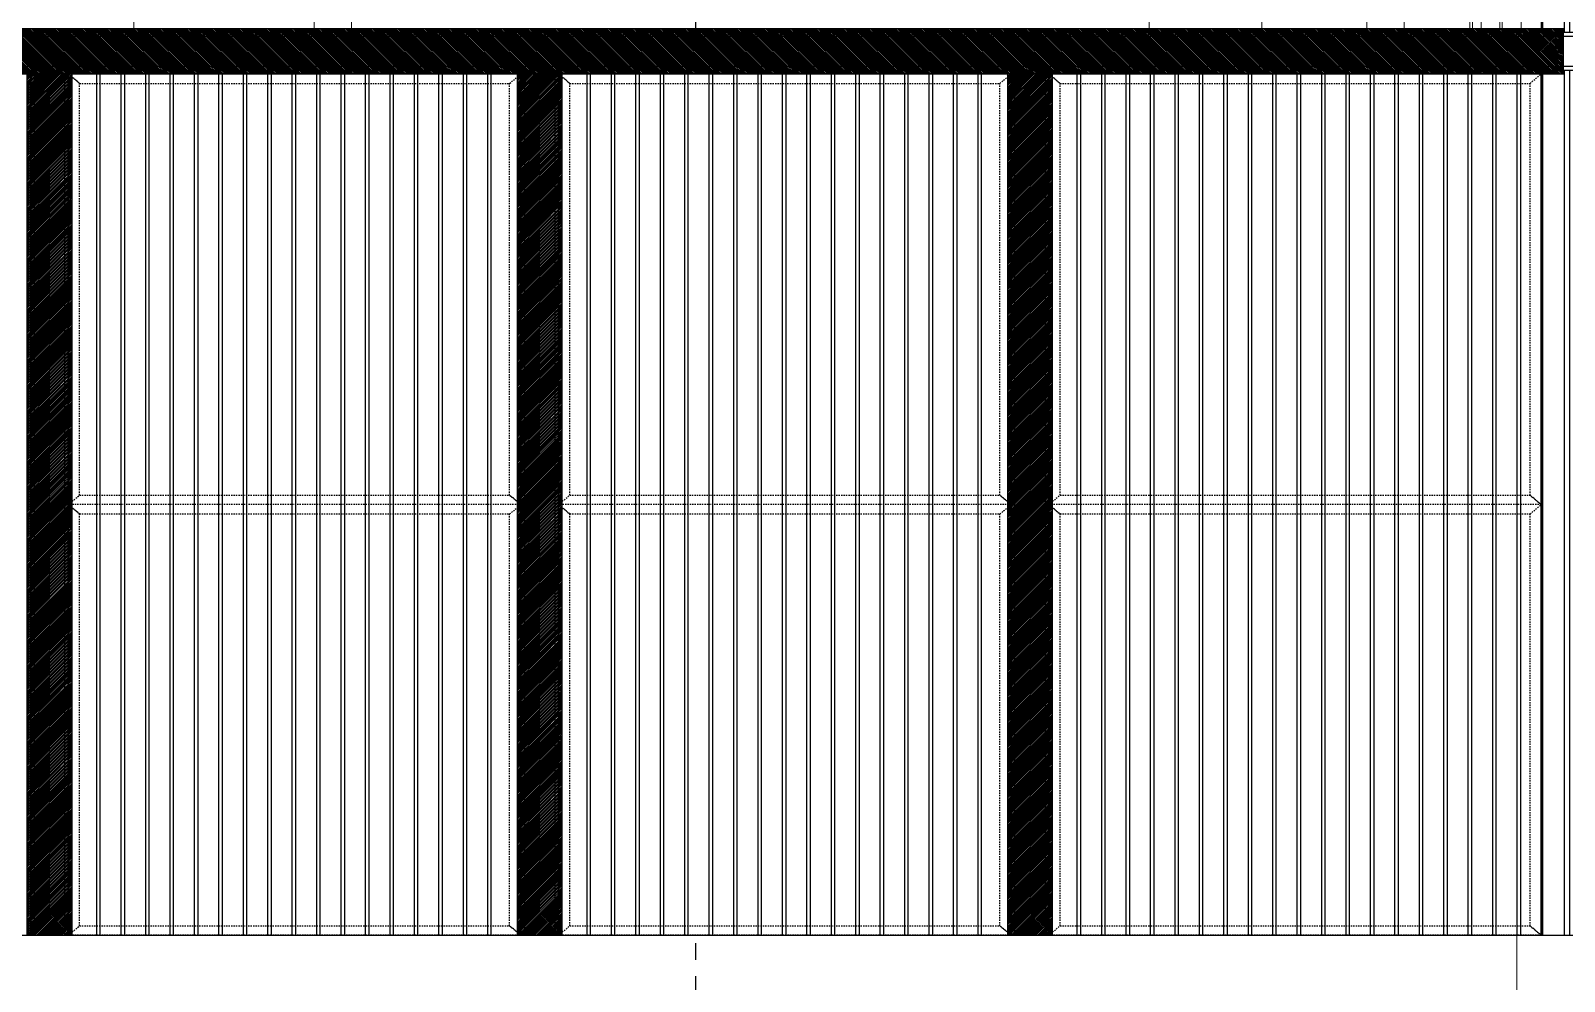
# Model space of a CAD drawing. Header units: millimetres. Extents: x 3774 to 718460, y -768339 to 192544.
# Drawn here: x 509762 to 513842, y -727789 to -725262 of the extents above; entities that cross this region are included whole.
import ezdxf
from ezdxf.enums import TextEntityAlignment as Align
from ezdxf.xclip import XClip

# ---------------------------------------------------------------- set-up
doc = ezdxf.new("R2010")
doc.units = ezdxf.units.MM
doc.header["$XCLIPFRAME"] = 0
doc.set_wipeout_variables(frame=1)
for name, pattern in [('TA_GL_000.70000', [1.925, 0.7, -0.175, 0.175, -0.175, 0.7]), ('TA_HL_001.00000', [6.5, 3.55, -2.95]), ('XKITLINE00', [0]), ('XKITLINE02', [4, 2, -2])]:
    doc.linetypes.add(name, pattern=pattern)
for name, color, linetype in [('000 - 0_SYM_DWG_GRID-BUBBLE_MAIN_COLOR_1', 7, 'Continuous'), ('000 - 0_SYM_DWG_GRIDLINE_MAIN_COLOR_251', 7, 'Continuous'), ('000 - 0_SYM_DWG_LEVEL_TEXT', 7, 'Continuous'), ('010 - ASPG_EXTR_MAIN_COLOR_2', 7, 'Continuous'), ('010 - ASPG_EXTR_WIPEOUT_', 7, 'Continuous'), ('010 - ASPG_FRAMING_MAIN_COLOR_1', 7, 'Continuous'), ('010 - ASPG_FRAMING_MAIN_COLOR_2', 7, 'Continuous'), ('010 - ASPG_FRAMING_SUB_COLOR_2', 7, 'Continuous'), ('010 - ASPG_FRAMING_SUB_COLOR_3', 7, 'Continuous'), ('010 - ASPG_FRAMING_WIPEOUT_', 7, 'Continuous')]:
    doc.layers.add(name, color=color, linetype=linetype)
doc.layers.add('000_AREA_ASPG_AREA_HATCH_', color=7, linetype='Continuous', plot=False)
doc.layers.add('000_AREA_ASPG_AREA_MAIN_COLOR_1', color=7, linetype='Continuous', plot=False)
doc.layers.add('Bolt', color=7, linetype='Continuous', lineweight=0)
doc.layers.add('Part', color=7, linetype='Continuous', lineweight=0)
doc.styles.add('ARIAL', font='arial.ttf')
doc.styles.add('Arial_1', font='arial.ttf', dxfattribs={"height": 125})
doc.styles.add('TA', font='', dxfattribs={"height": 4.5})
doc.styles.get('TA').set_extended_font_data('Cordia New')

# ---------------------------------------------------------------- blocks, each defined once
blk = doc.blocks.new('*U7980')
at = {"layer": '000 - 0_SYM_DWG_GRIDLINE_MAIN_COLOR_251', "color": 7, "linetype": 'ByBlock', "ltscale": 5}
blk.add_line((34.8, 0), (-343.8, 0), dxfattribs=at)
at = {"color": 7, "style": 'TA', "flags": 1}
blk.add_attdef('LOCATION', (6, -6), '', height=4.5, rotation=270, dxfattribs=at)
at = {"layer": '000 - 0_SYM_DWG_GRID-BUBBLE_MAIN_COLOR_1', "color": 7, "style": 'ARIAL'}
blk.add_attdef('GRID-HEAD', text='', height=4, rotation=90, dxfattribs=at).set_placement((52.8, 0), align=Align.MIDDLE_CENTER)
blk = doc.blocks.new('*U6349')
at = {"color": 7}
blk.add_point((0, 0), dxfattribs=at)
at = {"layer": '000 - 0_SYM_DWG_LEVEL_TEXT', "color": 7, "style": 'Arial_1'}
for tag, p in [('LV_NAME_1', (-185.775, 11.925)), ('LV_NAME_2', (-185.787, 6.835)), ('LV_NAME_3', (-185.798, 1.744))]:
    blk.add_attdef(tag, p, '', height=3, dxfattribs=at)
blk = doc.blocks.new('*U6352')
at = {"layer": '000 - 0_SYM_DWG_GRIDLINE_MAIN_COLOR_251', "color": 7, "linetype": 'ByBlock', "ltscale": 5}
blk.add_line((70, 0), (-169.147, 0), dxfattribs=at)
at = {"color": 7, "style": 'TA', "flags": 1}
blk.add_attdef('LOCATION', (6, -6), '', height=4.5, rotation=270, dxfattribs=at)
blk = doc.blocks.new('W-1-PP19-SE-ENT3_20260407-142914_PP19_ENT3_ELE4_DIMS_2')
at = {"color": 7, "xscale": 50, "yscale": 50, "zscale": 50}
blk.add_blockref('*U6349', (0, 106550), dxfattribs=at)
at = {"layer": '000 - 0_SYM_DWG_GRIDLINE_MAIN_COLOR_251', "color": 7, "linetype": 'TA_GL_000.70000'}
for name, p, xscale, yscale, zscale, rotation in [('*U7980', (0, 102450), 50.00000000000007, 50.00000000000007, 50.00000000000007, 270), ('*U6352', (-2517, 106550), 50.00000000000003, 50.00000000000003, 50.00000000000003, 180)]:
    blk.add_blockref(name, p, dxfattribs=dict(at, xscale=xscale, yscale=yscale, zscale=zscale, rotation=rotation))
blk = doc.blocks.new('*A22726563')
at = {"layer": 'Part', "color": 7, "linetype": 'XKITLINE00', "lineweight": 0}
for p, q in [((2595.364987, -123.539902), (2578.636987, -123.539902)), ((2578.636987, -123.539902), (2578.636987, -130.739902)), ((2595.364987, -123.539902), (2595.364987, -130.739902)), ((2595.364987, -130.739902), (2578.636987, -130.739902))]:
    blk.add_line(p, q, dxfattribs=at)
blk = doc.blocks.new('*A22736564')
at = {"layer": 'Part', "color": 7, "linetype": 'XKITLINE00', "lineweight": 0}
for p, q in [((2577.771566, -115.659902), (2577.771566, -115.139902)), ((2577.771566, -115.139902), (2595.36241, -115.139902)), ((2577.826989, -115.139902), (2577.826989, -115.611902)), ((2578.582135, -115.611902), (2578.582135, -115.139902)), ((2578.637558, -115.139902), (2578.637558, -115.659902)), ((2595.36241, -115.659902), (2595.36241, -115.139902)), ((2595.36241, -115.659902), (2577.771566, -115.659902)), ((2577.826989, -115.611902), (2578.582135, -115.611902))]:
    blk.add_line(p, q, dxfattribs=at)
blk = doc.blocks.new('*A20666397')
at = {"layer": 'Bolt', "color": 7, "linetype": 'XKITLINE02', "lineweight": 0}
for p, q in [((2575.93232, -123.019902), (2575.58896, -123.019902)), ((2575.82096, -122.963902), (2575.78096, -122.963902)), ((2575.86896, -122.963902), (2575.82096, -122.963902)), ((2575.82096, -123.075902), (2575.78096, -123.075902)), ((2575.86896, -123.075902), (2575.82096, -123.075902))]:
    blk.add_line(p, q, dxfattribs=at)
blk = doc.blocks.new('*A20676398')
at = {"layer": 'Bolt'}
for points in [[(2575.261, -123.3), (2575.261, -123.38), (2575.149, -123.38), (2575.149, -123.3)], [(2576.541, -123.3), (2576.541, -123.38), (2576.429, -123.38), (2576.429, -123.3)]]:
    blk.add_hatch(color=7, dxfattribs=at).paths.add_polyline_path(points, flags=17)
at = {"layer": 'Bolt', "color": 7, "linetype": 'XKITLINE00', "lineweight": 0}
for p, q in [((2575.149, -123.38), (2575.149, -123.3)), ((2575.205, -123.443), (2575.205, -123.1)), ((2575.261, -123.38), (2575.261, -123.3)), ((2576.429, -123.38), (2576.429, -123.3)), ((2576.485, -123.443), (2576.485, -123.1)), ((2576.541, -123.38), (2576.541, -123.3))]:
    blk.add_line(p, q, dxfattribs=at)
blk = doc.blocks.new('*A20686399')
at = {"layer": 'Part', "color": 7, "linetype": 'XKITLINE00', "lineweight": 0}
for p, q in [((2579.039798, -123.299902), (2577.328413, -123.299902)), ((2577.328413, -123.379902), (2577.328413, -123.299902)), ((2578.159798, -123.379902), (2578.159798, -123.299902)), ((2579.039798, -123.299902), (2579.039798, -123.379902)), ((2579.039798, -123.379902), (2577.328413, -123.379902))]:
    blk.add_line(p, q, dxfattribs=at)
blk = doc.blocks.new('*A20696400')
at = {"layer": 'Part', "color": 7, "linetype": 'XKITLINE00', "lineweight": 0}
for p, q in [((2577.328413, -123.379902), (2577.109849, -123.539902)), ((2579.039798, -123.379902), (2577.328413, -123.379902)), ((2578.218362, -123.539902), (2578.159798, -123.379902)), ((2579.039798, -123.379902), (2579.258362, -123.539902))]:
    blk.add_line(p, q, dxfattribs=at)
blk = doc.blocks.new('*A20706401')
at = {"layer": 'Part', "color": 7, "linetype": 'XKITLINE00', "lineweight": 0}
for p, q in [((2578.275091, -122.819902), (2577.944259, -122.819902)), ((2577.944259, -122.819902), (2577.944259, -123.259902)), ((2578.359952, -123.259902), (2577.724259, -123.259902)), ((2577.724259, -123.299902), (2577.724259, -123.259902)), ((2578.139952, -123.299902), (2578.139952, -123.259902)), ((2578.359952, -123.219902), (2578.359952, -123.259902)), ((2578.379952, -123.299902), (2578.379952, -123.219902))]:
    blk.add_line(p, q, dxfattribs=at)
blk = doc.blocks.new('*A20716402')
at = {"layer": 'Bolt'}
blk.add_hatch(color=7, dxfattribs=at).paths.add_polyline_path([(2578.047, -122.968), (2578.066, -122.964), (2578.239, -122.964), (2578.257, -122.968), (2578.273, -122.98), (2578.284, -122.998), (2578.287, -123.02), (2578.284, -123.041), (2578.273, -123.059), (2578.257, -123.072), (2578.239, -123.076), (2578.066, -123.076), (2578.047, -123.072), (2578.031, -123.059), (2578.021, -123.041), (2578.017, -123.02), (2578.021, -122.998), (2578.031, -122.98)], flags=17)
at = {"layer": 'Bolt', "color": 7, "linetype": 'XKITLINE00', "lineweight": 0}
blk.add_line((2578.228, -123.02), (2578.056, -123.02), dxfattribs=at)
blk = doc.blocks.new('*A20726403')
at = {"layer": 'Bolt'}
for points in [[(2578.045, -123.3), (2578.045, -123.38), (2577.684, -123.38), (2577.684, -123.3)], [(2578.685, -123.3), (2578.685, -123.38), (2578.324, -123.38), (2578.324, -123.3)]]:
    blk.add_hatch(color=7, dxfattribs=at).paths.add_polyline_path(points, flags=17)
at = {"layer": 'Bolt', "color": 7, "linetype": 'XKITLINE00', "lineweight": 0}
for p, q in [((2577.684, -123.38), (2577.684, -123.3)), ((2577.864, -123.443), (2577.864, -123.1)), ((2578.045, -123.38), (2578.045, -123.3)), ((2578.324, -123.38), (2578.324, -123.3)), ((2578.504, -123.443), (2578.504, -123.1)), ((2578.685, -123.38), (2578.685, -123.3))]:
    blk.add_line(p, q, dxfattribs=at)
blk = doc.blocks.new('*A20736404')
at = {"layer": 'Bolt'}
for points in [[(2578.65, -115.708), (2578.65, -115.66), (2579.011, -115.66), (2579.011, -115.708)], [(2578.754, -115.66), (2578.754, -115.612), (2578.907, -115.612), (2578.907, -115.66)]]:
    blk.add_hatch(color=7, dxfattribs=at).paths.add_polyline_path(points, flags=17)
at = {"layer": 'Bolt', "color": 7, "linetype": 'XKITLINE00', "lineweight": 0}
for p, q in [((2578.83, -115.771), (2578.83, -115.428)), ((2578.65, -115.708), (2578.65, -115.66)), ((2578.754, -115.66), (2578.754, -115.612)), ((2578.907, -115.66), (2578.907, -115.612)), ((2579.011, -115.708), (2579.011, -115.66))]:
    blk.add_line(p, q, dxfattribs=at)
at = {"layer": 'Bolt', "color": 7, "linetype": 'XKITLINE02', "lineweight": 0}
for p, q in [((2579.07, -115.771), (2579.07, -115.428)), ((2578.89, -115.708), (2578.89, -115.66)), ((2578.994, -115.66), (2578.994, -115.612)), ((2579.147, -115.66), (2579.147, -115.612)), ((2579.251, -115.708), (2579.251, -115.66))]:
    blk.add_line(p, q, dxfattribs=at)
blk = doc.blocks.new('*A20746405')
at = {"layer": 'Bolt'}
for points in [[(2575.549, -115.66), (2575.549, -115.612), (2575.661, -115.612), (2575.661, -115.66)], [(2575.549, -115.708), (2575.549, -115.66), (2575.661, -115.66), (2575.661, -115.708)], [(2576.029, -115.66), (2576.029, -115.612), (2576.141, -115.612), (2576.141, -115.66)], [(2576.029, -115.708), (2576.029, -115.66), (2576.141, -115.66), (2576.141, -115.708)]]:
    blk.add_hatch(color=7, dxfattribs=at).paths.add_polyline_path(points, flags=17)
at = {"layer": 'Bolt', "color": 7, "linetype": 'XKITLINE00', "lineweight": 0}
for p, q in [((2575.605, -115.771), (2575.605, -115.428)), ((2576.085, -115.771), (2576.085, -115.428)), ((2575.549, -115.66), (2575.549, -115.612)), ((2575.549, -115.708), (2575.549, -115.66)), ((2575.661, -115.66), (2575.661, -115.612)), ((2575.661, -115.708), (2575.661, -115.66)), ((2576.029, -115.66), (2576.029, -115.612)), ((2576.029, -115.708), (2576.029, -115.66)), ((2576.141, -115.66), (2576.141, -115.612)), ((2576.141, -115.708), (2576.141, -115.66))]:
    blk.add_line(p, q, dxfattribs=at)
blk = doc.blocks.new('*A20756406')
at = {"layer": 'Part', "color": 7, "linetype": 'XKITLINE00', "lineweight": 0}
for p, q in [((2578.334665, -115.707902), (2578.334665, -115.659902)), ((2578.334665, -115.707902), (2579.56605, -115.707902)), ((2579.16605, -115.707902), (2579.16605, -115.659902)), ((2579.56605, -115.707902), (2579.56605, -115.659902))]:
    blk.add_line(p, q, dxfattribs=at)
blk = doc.blocks.new('*A20766407')
at = {"layer": 'Part', "color": 7, "linetype": 'XKITLINE00', "lineweight": 0}
for p, q in [((2578.522665, -115.707902), (2578.522665, -116.507902)), ((2579.35405, -115.947902), (2579.35405, -115.707902)), ((2579.35405, -115.707902), (2579.37805, -115.707902)), ((2579.37805, -115.947902), (2579.37805, -115.707902)), ((2578.730511, -116.507902), (2579.35405, -115.947902)), ((2579.37805, -115.947902), (2578.754511, -116.507902)), ((2579.35405, -115.947902), (2579.37805, -115.947902)), ((2578.522665, -116.507902), (2578.754511, -116.507902))]:
    blk.add_line(p, q, dxfattribs=at)
blk = doc.blocks.new('*A20776408')
at = {"layer": 'Part', "color": 7, "linetype": 'XKITLINE00', "lineweight": 0}
for p, q in [((2575.44496, -115.659902), (2575.44496, -115.707902)), ((2575.44496, -115.707902), (2576.24496, -115.707902)), ((2576.24496, -115.707902), (2576.24496, -115.659902))]:
    blk.add_line(p, q, dxfattribs=at)
blk = doc.blocks.new('*A20786409')
at = {"layer": 'Part', "color": 7, "linetype": 'XKITLINE00', "lineweight": 0}
for p, q in [((2575.82096, -116.507902), (2575.82096, -115.707902)), ((2575.82096, -115.707902), (2575.86896, -115.707902)), ((2575.86896, -116.507902), (2575.86896, -115.707902)), ((2575.82096, -115.947902), (2575.86896, -115.947902)), ((2575.82096, -116.507902), (2575.86896, -116.507902))]:
    blk.add_line(p, q, dxfattribs=at)
blk = doc.blocks.new('*A21486445')
at = {"layer": 'Bolt'}
for points in [[(2552.861, -123.3), (2552.861, -123.38), (2552.749, -123.38), (2552.749, -123.3)], [(2554.141, -123.3), (2554.141, -123.38), (2554.029, -123.38), (2554.029, -123.3)]]:
    blk.add_hatch(color=7, dxfattribs=at).paths.add_polyline_path(points, flags=17)
at = {"layer": 'Bolt', "color": 7, "linetype": 'XKITLINE00', "lineweight": 0}
for p, q in [((2552.749, -123.38), (2552.749, -123.3)), ((2552.805, -123.443), (2552.805, -123.1)), ((2552.861, -123.38), (2552.861, -123.3)), ((2554.029, -123.38), (2554.029, -123.3)), ((2554.085, -123.443), (2554.085, -123.1)), ((2554.141, -123.38), (2554.141, -123.3))]:
    blk.add_line(p, q, dxfattribs=at)
blk = doc.blocks.new('*A20386369')
at = {"layer": 'Part', "color": 7, "linetype": 'XKITLINE00', "lineweight": 0}
for p, q in [((2570.81296, -115.139902), (2570.81296, -103.659902)), ((2573.21296, -115.139902), (2573.21296, -103.659902)), ((2570.81296, -123.539902), (2570.81296, -115.659902)), ((2573.21296, -123.539902), (2573.21296, -115.659902))]:
    blk.add_line(p, q, dxfattribs=at)
blk = doc.blocks.new('*A20406371')
at = {"layer": 'Part', "color": 7, "linetype": 'XKITLINE00', "lineweight": 0}
for p, q in [((2549.21296, -115.139902), (2549.21296, -103.659902)), ((2549.21296, -123.539902), (2549.21296, -115.659902))]:
    blk.add_line(p, q, dxfattribs=at)
blk = doc.blocks.new('*A20416372')
at = {"layer": 'Part', "color": 7, "linetype": 'XKITLINE00', "lineweight": 0}
for p, q in [((2529.844987, -123.539902), (2578.636987, -123.539902)), ((2578.636987, -123.539902), (2578.636987, -130.739902))]:
    blk.add_line(p, q, dxfattribs=at)
blk = doc.blocks.new('*A20426373')
at = {"layer": 'Part', "color": 7, "linetype": 'XKITLINE00', "lineweight": 0}
for p, q in [((2576.80496, -115.139902), (2528.804883, -115.139902)), ((2576.80496, -115.659902), (2576.80496, -115.139902)), ((2576.80496, -115.659902), (2528.804883, -115.659902))]:
    blk.add_line(p, q, dxfattribs=at)
blk = doc.blocks.new('*A20446375')
at = {"layer": 'Part', "color": 7, "linetype": 'XKITLINE00', "lineweight": 0}
for p, q in [((2553.04496, -86.659902), (2553.84496, -86.659902)), ((2553.04496, -91.139902), (2553.04496, -86.659902)), ((2553.84496, -91.139902), (2553.84496, -86.659902)), ((2553.04496, -103.139902), (2553.04496, -91.707902)), ((2553.84496, -103.139902), (2553.84496, -91.707902)), ((2553.04496, -115.139902), (2553.04496, -103.707902)), ((2553.84496, -115.139902), (2553.84496, -103.707902)), ((2553.04496, -123.219902), (2553.04496, -115.707902)), ((2553.84496, -123.219902), (2553.84496, -115.707902)), ((2553.04496, -123.219902), (2553.84496, -123.219902))]:
    blk.add_line(p, q, dxfattribs=at)
blk = doc.blocks.new('*A20456376')
at = {"layer": 'Part', "color": 7, "linetype": 'XKITLINE00', "lineweight": 0}
for p, q in [((2578.730517, -86.659902), (2577.637696, -86.659902)), ((2577.637696, -123.219902), (2577.637696, -86.659902)), ((2577.693122, -123.219902), (2577.693122, -86.659902)), ((2577.881122, -91.139902), (2577.881122, -86.659902)), ((2578.275091, -91.139902), (2578.275091, -86.659902)), ((2578.330517, -86.659902), (2578.330517, -91.139902)), ((2578.730517, -91.139902), (2578.730517, -86.659902)), ((2577.881122, -103.139902), (2577.881122, -91.659902)), ((2578.275091, -103.139902), (2578.275091, -91.659902)), ((2578.330517, -103.139902), (2578.330517, -91.659902)), ((2578.730517, -103.139902), (2578.730517, -92.507902)), ((2577.881122, -115.139902), (2577.881122, -103.659902)), ((2578.275091, -115.139902), (2578.275091, -103.659902)), ((2578.330517, -115.139902), (2578.330517, -103.659902)), ((2578.730517, -115.139902), (2578.730517, -104.507902)), ((2577.881122, -123.219902), (2577.881122, -115.659902)), ((2578.275091, -123.219902), (2578.275091, -115.659902)), ((2578.330517, -123.219902), (2578.330517, -115.659902)), ((2578.730517, -123.219902), (2578.730517, -116.507902)), ((2577.944259, -123.219902), (2577.637696, -123.219902)), ((2578.730517, -123.219902), (2578.275091, -123.219902))]:
    blk.add_line(p, q, dxfattribs=at)
blk = doc.blocks.new('*A20466377')
at = {"layer": 'Part', "color": 7, "linetype": 'XKITLINE00', "lineweight": 0}
for p, q in [((2575.44496, -86.659902), (2576.24496, -86.659902)), ((2575.44496, -91.139902), (2575.44496, -86.659902)), ((2576.24496, -91.139902), (2576.24496, -86.659902)), ((2575.44496, -103.139902), (2575.44496, -91.707902)), ((2576.24496, -103.139902), (2576.24496, -91.707902)), ((2575.44496, -115.139902), (2575.44496, -103.707902)), ((2576.24496, -115.139902), (2576.24496, -103.707902)), ((2575.44496, -123.219902), (2575.44496, -115.707902)), ((2576.24496, -123.219902), (2576.24496, -115.707902)), ((2575.44496, -123.219902), (2576.24496, -123.219902))]:
    blk.add_line(p, q, dxfattribs=at)
blk = doc.blocks.new('*A20496380')
at = {"layer": 'Bolt'}
for points in [[(2553.149, -115.66), (2553.149, -115.612), (2553.261, -115.612), (2553.261, -115.66)], [(2553.149, -115.708), (2553.149, -115.66), (2553.261, -115.66), (2553.261, -115.708)], [(2553.629, -115.66), (2553.629, -115.612), (2553.741, -115.612), (2553.741, -115.66)], [(2553.629, -115.708), (2553.629, -115.66), (2553.741, -115.66), (2553.741, -115.708)]]:
    blk.add_hatch(color=7, dxfattribs=at).paths.add_polyline_path(points, flags=17)
at = {"layer": 'Bolt', "color": 7, "linetype": 'XKITLINE00', "lineweight": 0}
for p, q in [((2553.205, -115.771), (2553.205, -115.428)), ((2553.685, -115.771), (2553.685, -115.428)), ((2553.149, -115.66), (2553.149, -115.612)), ((2553.149, -115.708), (2553.149, -115.66)), ((2553.261, -115.66), (2553.261, -115.612)), ((2553.261, -115.708), (2553.261, -115.66)), ((2553.629, -115.66), (2553.629, -115.612)), ((2553.629, -115.708), (2553.629, -115.66)), ((2553.741, -115.66), (2553.741, -115.612)), ((2553.741, -115.708), (2553.741, -115.66))]:
    blk.add_line(p, q, dxfattribs=at)
blk = doc.blocks.new('*A20506381')
at = {"layer": 'Bolt', "color": 7, "linetype": 'XKITLINE02', "lineweight": 0}
for p, q in [((2553.53232, -123.019902), (2553.18896, -123.019902)), ((2553.42096, -122.963902), (2553.38096, -122.963902)), ((2553.46896, -122.963902), (2553.42096, -122.963902)), ((2553.42096, -123.075902), (2553.38096, -123.075902)), ((2553.46896, -123.075902), (2553.42096, -123.075902))]:
    blk.add_line(p, q, dxfattribs=at)
blk = doc.blocks.new('*A20516382')
at = {"layer": 'Part', "color": 7, "linetype": 'XKITLINE00', "lineweight": 0}
for p, q in [((2553.38096, -123.259902), (2552.94096, -123.259902)), ((2552.94096, -123.259902), (2552.94096, -123.299902)), ((2553.38096, -123.219902), (2553.38096, -123.259902)), ((2553.42096, -123.299902), (2553.42096, -123.219902))]:
    blk.add_line(p, q, dxfattribs=at)
blk = doc.blocks.new('*A20526383')
at = {"layer": 'Part', "color": 7, "linetype": 'XKITLINE00', "lineweight": 0}
for p, q in [((2552.40496, -123.539902), (2552.56496, -123.379902)), ((2552.56496, -123.379902), (2554.32496, -123.379902)), ((2554.48496, -123.539902), (2554.32496, -123.379902))]:
    blk.add_line(p, q, dxfattribs=at)
blk = doc.blocks.new('*A20536384')
at = {"layer": 'Part', "color": 7, "linetype": 'XKITLINE00', "lineweight": 0}
for p, q in [((2554.32496, -123.299902), (2552.56496, -123.299902)), ((2552.56496, -123.299902), (2552.56496, -123.379902)), ((2554.32496, -123.299902), (2554.32496, -123.379902)), ((2554.32496, -123.379902), (2552.56496, -123.379902))]:
    blk.add_line(p, q, dxfattribs=at)
blk = doc.blocks.new('*A20596390')
at = {"layer": 'Part', "color": 7, "linetype": 'XKITLINE00', "lineweight": 0}
for p, q in [((2553.04496, -115.659902), (2553.04496, -115.707902)), ((2553.04496, -115.707902), (2553.84496, -115.707902)), ((2553.84496, -115.707902), (2553.84496, -115.659902))]:
    blk.add_line(p, q, dxfattribs=at)
blk = doc.blocks.new('*A20606391')
at = {"layer": 'Part', "color": 7, "linetype": 'XKITLINE00', "lineweight": 0}
for p, q in [((2553.42096, -116.507902), (2553.42096, -115.707902)), ((2553.42096, -115.707902), (2553.46896, -115.707902)), ((2553.46896, -116.507902), (2553.46896, -115.707902)), ((2553.42096, -115.947902), (2553.46896, -115.947902)), ((2553.42096, -116.507902), (2553.46896, -116.507902))]:
    blk.add_line(p, q, dxfattribs=at)
blk = doc.blocks.new('*A20636394')
at = {"layer": 'Part', "color": 7, "linetype": 'XKITLINE00', "lineweight": 0}
for p, q in [((2576.72496, -123.299902), (2574.96496, -123.299902)), ((2574.96496, -123.299902), (2574.96496, -123.379902)), ((2576.72496, -123.299902), (2576.72496, -123.379902)), ((2576.72496, -123.379902), (2574.96496, -123.379902))]:
    blk.add_line(p, q, dxfattribs=at)
blk = doc.blocks.new('*A20646395')
at = {"layer": 'Part', "color": 7, "linetype": 'XKITLINE00', "lineweight": 0}
for p, q in [((2574.80496, -123.539902), (2574.96496, -123.379902)), ((2574.96496, -123.379902), (2576.72496, -123.379902)), ((2576.88496, -123.539902), (2576.72496, -123.379902))]:
    blk.add_line(p, q, dxfattribs=at)
blk = doc.blocks.new('*A20656396')
at = {"layer": 'Part', "color": 7, "linetype": 'XKITLINE00', "lineweight": 0}
for p, q in [((2575.78096, -123.259902), (2575.34096, -123.259902)), ((2575.34096, -123.259902), (2575.34096, -123.299902)), ((2575.78096, -123.219902), (2575.78096, -123.259902)), ((2575.82096, -123.299902), (2575.82096, -123.219902))]:
    blk.add_line(p, q, dxfattribs=at)
blk = doc.blocks.new('W-1-PP19-SE-ENT3_20260407-143459_PP19_ENT3_SE_ELE4')
at = {"color": 7, "lineweight": 0, "xscale": 125, "yscale": 125, "zscale": 125}
for name in ['*A20406371', '*A20386369', '*A20446375', '*A20466377', '*A20456376', '*A20426373', '*A22736564', '*A20596390', '*A20496380', '*A20776408', '*A20746405', '*A20756406', '*A20736404', '*A20606391', '*A20786409', '*A20766407', '*A20706401', '*A21486445', '*A20506381', '*A20676398', '*A20666397', '*A20726403', '*A20716402', '*A20526383', '*A20536384', '*A20516382', '*A20646395', '*A20636394', '*A20656396', '*A20696400', '*A20686399', '*A20416372', '*A22726563']:
    blk.add_blockref(name, (-320145.950375, 121992.48775), dxfattribs=at)
blk = doc.blocks.new('*U6695')
at = {"color": 7}
blk.add_wipeout([(50, 0), (1254, 0), (1254, 2290), (50, 2290)], dxfattribs=at).dxf.layer = '010 - ASPG_EXTR_WIPEOUT_'
at = {"layer": '010 - ASPG_EXTR_MAIN_COLOR_2', "color": 7}
for points in [[(125, 0), (135.2, 0), (135.2, 2290), (125, 2290)], [(190, 0), (200.2, 0), (200.2, 2290), (190, 2290)], [(255, 0), (265.2, 0), (265.2, 2290), (255, 2290)], [(320, 0), (330.2, 0), (330.2, 2290), (320, 2290)], [(385, 0), (395.2, 0), (395.2, 2290), (385, 2290)], [(450, 0), (460.2, 0), (460.2, 2290), (450, 2290)], [(515, 0), (525.2, 0), (525.2, 2290), (515, 2290)], [(580, 0), (590.2, 0), (590.2, 2290), (580, 2290)], [(645, 0), (655.2, 0), (655.2, 2290), (645, 2290)], [(710, 0), (720.2, 0), (720.2, 2290), (710, 2290)], [(775, 0), (785.2, 0), (785.2, 2290), (775, 2290)], [(840, 0), (850.2, 0), (850.2, 2290), (840, 2290)], [(905, 0), (915.2, 0), (915.2, 2290), (905, 2290)], [(970, 0), (980.2, 0), (980.2, 2290), (970, 2290)], [(1035, 0), (1045.2, 0), (1045.2, 2290), (1035, 2290)], [(1100, 0), (1110.2, 0), (1110.2, 2290), (1100, 2290)], [(1165, 0), (1175.2, 0), (1175.2, 2290), (1165, 2290)]]:
    blk.add_lwpolyline(points, close=True, dxfattribs=at)
at = {"layer": '010 - ASPG_FRAMING_SUB_COLOR_2', "color": 7}
blk.add_lwpolyline([(50, 0), (1254, 0), (1254, 2290), (50, 2290)], close=True, dxfattribs=at)
at = {"color": 7}
for points in [[(-50, 0), (50, 0), (50, 2290), (-50, 2290)], [(1254, 0), (1354, 0), (1354, 2290), (1254, 2290)]]:
    blk.add_wipeout(points, dxfattribs=at).dxf.layer = '010 - ASPG_EXTR_WIPEOUT_'
at = {"layer": '010 - ASPG_FRAMING_MAIN_COLOR_1', "color": 7}
for points in [[(-50, 0), (-40, 0), (-40, 2290), (-50, 2290)], [(40, 0), (50, 0), (50, 2290), (40, 2290)], [(1254, 0), (1264, 0), (1264, 2290), (1254, 2290)], [(1344, 0), (1354, 0), (1354, 2290), (1344, 2290)]]:
    blk.add_lwpolyline(points, close=True, dxfattribs=at)
at = {"layer": '010 - ASPG_FRAMING_SUB_COLOR_2', "color": 7}
for points in [[(-50, 0), (50, 0), (50, 2290), (-50, 2290)], [(1254, 0), (1354, 0), (1354, 2290), (1254, 2290)]]:
    blk.add_lwpolyline(points, close=True, dxfattribs=at)
blk = doc.blocks.new('*U8048')
at = {"color": 7}
blk.add_wipeout([(50, 0), (1254, 0), (1254, 2290), (50, 2290)], dxfattribs=at).dxf.layer = '010 - ASPG_EXTR_WIPEOUT_'
at = {"layer": '010 - ASPG_EXTR_MAIN_COLOR_2', "color": 7}
for points in [[(125, 0), (135.2, 0), (135.2, 2290), (125, 2290)], [(190, 0), (200.2, 0), (200.2, 2290), (190, 2290)], [(255, 0), (265.2, 0), (265.2, 2290), (255, 2290)], [(320, 0), (330.2, 0), (330.2, 2290), (320, 2290)], [(385, 0), (395.2, 0), (395.2, 2290), (385, 2290)], [(450, 0), (460.2, 0), (460.2, 2290), (450, 2290)], [(515, 0), (525.2, 0), (525.2, 2290), (515, 2290)], [(580, 0), (590.2, 0), (590.2, 2290), (580, 2290)], [(645, 0), (655.2, 0), (655.2, 2290), (645, 2290)], [(710, 0), (720.2, 0), (720.2, 2290), (710, 2290)], [(775, 0), (785.2, 0), (785.2, 2290), (775, 2290)], [(840, 0), (850.2, 0), (850.2, 2290), (840, 2290)], [(905, 0), (915.2, 0), (915.2, 2290), (905, 2290)], [(970, 0), (980.2, 0), (980.2, 2290), (970, 2290)], [(1035, 0), (1045.2, 0), (1045.2, 2290), (1035, 2290)], [(1100, 0), (1110.2, 0), (1110.2, 2290), (1100, 2290)], [(1165, 0), (1175.2, 0), (1175.2, 2290), (1165, 2290)]]:
    blk.add_lwpolyline(points, close=True, dxfattribs=at)
at = {"layer": '010 - ASPG_FRAMING_SUB_COLOR_2', "color": 7}
blk.add_lwpolyline([(50, 0), (1254, 0), (1254, 2290), (50, 2290)], close=True, dxfattribs=at)
at = {"color": 7}
for points in [[(-50, 0), (50, 0), (50, 2290), (-50, 2290)], [(1254, 0), (1354, 0), (1354, 2290), (1254, 2290)]]:
    blk.add_wipeout(points, dxfattribs=at).dxf.layer = '010 - ASPG_EXTR_WIPEOUT_'
at = {"layer": '010 - ASPG_FRAMING_MAIN_COLOR_1', "color": 7}
for points in [[(-50, 0), (-40, 0), (-40, 2290), (-50, 2290)], [(40, 0), (50, 0), (50, 2290), (40, 2290)], [(1254, 0), (1264, 0), (1264, 2290), (1254, 2290)], [(1344, 0), (1354, 0), (1354, 2290), (1344, 2290)]]:
    blk.add_lwpolyline(points, close=True, dxfattribs=at)
at = {"layer": '010 - ASPG_FRAMING_SUB_COLOR_2', "color": 7}
for points in [[(-50, 0), (50, 0), (50, 2290), (-50, 2290)], [(1254, 0), (1354, 0), (1354, 2290), (1254, 2290)]]:
    blk.add_lwpolyline(points, close=True, dxfattribs=at)
blk = doc.blocks.new('*U6696')
at = {"color": 7}
blk.add_wipeout([(50, 0), (1360, 0), (1360, 2290), (50, 2290)], dxfattribs=at).dxf.layer = '010 - ASPG_EXTR_WIPEOUT_'
at = {"layer": '010 - ASPG_EXTR_MAIN_COLOR_2', "color": 7}
for points in [[(125, 0), (135.2, 0), (135.2, 2290), (125, 2290)], [(190, 0), (200.2, 0), (200.2, 2290), (190, 2290)], [(255, 0), (265.2, 0), (265.2, 2290), (255, 2290)], [(320, 0), (330.2, 0), (330.2, 2290), (320, 2290)], [(385, 0), (395.2, 0), (395.2, 2290), (385, 2290)], [(450, 0), (460.2, 0), (460.2, 2290), (450, 2290)], [(515, 0), (525.2, 0), (525.2, 2290), (515, 2290)], [(580, 0), (590.2, 0), (590.2, 2290), (580, 2290)], [(645, 0), (655.2, 0), (655.2, 2290), (645, 2290)], [(710, 0), (720.2, 0), (720.2, 2290), (710, 2290)], [(775, 0), (785.2, 0), (785.2, 2290), (775, 2290)], [(840, 0), (850.2, 0), (850.2, 2290), (840, 2290)], [(905, 0), (915.2, 0), (915.2, 2290), (905, 2290)], [(970, 0), (980.2, 0), (980.2, 2290), (970, 2290)], [(1035, 0), (1045.2, 0), (1045.2, 2290), (1035, 2290)], [(1100, 0), (1110.2, 0), (1110.2, 2290), (1100, 2290)], [(1165, 0), (1175.2, 0), (1175.2, 2290), (1165, 2290)], [(1230, 0), (1240.2, 0), (1240.2, 2290), (1230, 2290)], [(1295, 0), (1305.2, 0), (1305.2, 2290), (1295, 2290)]]:
    blk.add_lwpolyline(points, close=True, dxfattribs=at)
at = {"layer": '010 - ASPG_FRAMING_SUB_COLOR_2', "color": 7}
blk.add_lwpolyline([(50, 0), (1360, 0), (1360, 2290), (50, 2290)], close=True, dxfattribs=at)
at = {"color": 7}
blk.add_wipeout([(-50, 0), (50, 0), (50, 2290), (-50, 2290)], dxfattribs=at).dxf.layer = '010 - ASPG_EXTR_WIPEOUT_'
at = {"layer": '010 - ASPG_FRAMING_MAIN_COLOR_1', "color": 7}
for points in [[(-50, 0), (-40, 0), (-40, 2290), (-50, 2290)], [(40, 0), (50, 0), (50, 2290), (40, 2290)]]:
    blk.add_lwpolyline(points, close=True, dxfattribs=at)
at = {"layer": '010 - ASPG_FRAMING_SUB_COLOR_2', "color": 7}
blk.add_lwpolyline([(-50, 0), (50, 0), (50, 2290), (-50, 2290)], close=True, dxfattribs=at)
blk = doc.blocks.new('*U6697')
at = {"color": 7}
blk.add_wipeout([(0, 0), (58.3, 0), (58.3, 8350), (0, 8350)], dxfattribs=at)
blk.add_lwpolyline([(0, 0), (58.3, 0), (58.3, 8350), (0, 8350)], close=True, dxfattribs=at)
blk = doc.blocks.new('*U6698')
at = {"color": 7}
blk.add_wipeout([(0, 0), (15, 0), (15, 8350), (0, 8350)], dxfattribs=at)
blk.add_lwpolyline([(0, 0), (15, 0), (15, 8350), (0, 8350)], close=True, dxfattribs=at)
blk = doc.blocks.new('*U6702')
at = {"color": 7}
blk.add_wipeout([(0, 0), (2181.3, 0), (2181.3, 2300), (0, 2300)], dxfattribs=at)
blk.add_lwpolyline([(0, 0), (2181.3, 0), (2181.3, 2300), (0, 2300)], close=True, dxfattribs=at)
blk = doc.blocks.new('*U6703')
at = {"color": 7}
blk.add_wipeout([(0, -40), (6614.6, -40), (6614.6, 40), (0, 40)], dxfattribs=at).dxf.layer = '010 - ASPG_FRAMING_WIPEOUT_'
at = {"layer": '010 - ASPG_FRAMING_MAIN_COLOR_2', "color": 7}
blk.add_lwpolyline([(0, -40), (6614.6, -40), (6614.6, 40), (0, 40)], close=True, dxfattribs=at)
at = {"color": 7}
for points in [[(0, 40), (6635.5, 40), (6635.5, 50), (0, 50)], [(0, -50), (6635.5, -50), (6635.5, -40), (0, -40)]]:
    blk.add_wipeout(points, dxfattribs=at).dxf.layer = '010 - ASPG_FRAMING_WIPEOUT_'
at = {"layer": '010 - ASPG_FRAMING_MAIN_COLOR_1', "color": 7}
for points in [[(0, 40), (6635.5, 40), (6635.5, 50), (0, 50)], [(0, -50), (6635.5, -50), (6635.5, -40), (0, -40)]]:
    blk.add_lwpolyline(points, close=True, dxfattribs=at)
blk = doc.blocks.new('*U6705')
at = {"color": 7}
blk.add_wipeout([(0, -40), (2139.4, -40), (2139.4, 40), (0, 40)], dxfattribs=at).dxf.layer = '010 - ASPG_FRAMING_WIPEOUT_'
at = {"layer": '010 - ASPG_FRAMING_SUB_COLOR_3', "color": 7}
blk.add_lwpolyline([(0, -40), (2139.4, -40), (2139.4, 40), (0, 40)], close=True, dxfattribs=at)
at = {"color": 7}
for points in [[(-40, 40), (2214.4, 40), (2214.4, 50), (-40, 50)], [(-40, -50), (2214.4, -50), (2214.4, -40), (-40, -40)]]:
    blk.add_wipeout(points, dxfattribs=at).dxf.layer = '010 - ASPG_FRAMING_WIPEOUT_'
at = {"layer": '010 - ASPG_FRAMING_SUB_COLOR_2', "color": 7}
for points in [[(-40, 40), (2214.4, 40), (2214.4, 50), (-40, 50)], [(-40, -50), (2214.4, -50), (2214.4, -40), (-40, -40)]]:
    blk.add_lwpolyline(points, close=True, dxfattribs=at)
blk = doc.blocks.new('*U6714')
at = {"color": 7}
blk.add_wipeout([(0, 0), (2181.3, 0), (2181.3, 2900), (0, 2900)], dxfattribs=at)
blk.add_lwpolyline([(0, 0), (2181.3, 0), (2181.3, 2900), (0, 2900)], close=True, dxfattribs=at)
blk = doc.blocks.new('*U6842')
at = {"color": 7}
blk.add_point((0, 0), dxfattribs=at)
at = {"layer": '000 - 0_SYM_DWG_LEVEL_TEXT', "color": 7, "style": 'Arial_1'}
for tag, p in [('LV_NAME_1', (-185.775, 1.925)), ('LV_NAME_2', (-185.787, -3.165)), ('LV_NAME_3', (-185.798, -8.256))]:
    blk.add_attdef(tag, p, '', height=3, dxfattribs=at)
blk = doc.blocks.new('*U8183')
at = {"layer": '010 - ASPG_FRAMING_SUB_COLOR_3', "color": 7, "linetype": 'ByBlock'}
for points in [[(0, 0), (0, 1204), (25, 1174), (25, 30), (0, 0)], [(1145, 1204), (0, 1204), (25, 1174), (1120, 1174)], [(1145, 0), (1145, 1204), (1120, 1174), (1120, 30), (1145, 0)], [(25, 30), (1120, 30), (1145, 0), (0, 0), (25, 30)]]:
    blk.add_lwpolyline(points, close=True, dxfattribs=at)
blk = doc.blocks.new('*U8184')
at = {"layer": '010 - ASPG_FRAMING_SUB_COLOR_3', "color": 7, "linetype": 'ByBlock'}
for points in [[(0, 0), (0, 1310), (25, 1280), (25, 30), (0, 0)], [(1145, 1310), (0, 1310), (25, 1280), (1120, 1280)], [(1145, 0), (1145, 1310), (1120, 1280), (1120, 30), (1145, 0)], [(25, 30), (1120, 30), (1145, 0), (0, 0), (25, 30)]]:
    blk.add_lwpolyline(points, close=True, dxfattribs=at)
blk = doc.blocks.new('*U8195')
at = {"layer": '000_AREA_ASPG_AREA_HATCH_', "transparency": 33554539}
h = blk.add_hatch(dxfattribs=at)
h.set_pattern_fill('ANSI31')
h.set_pattern_definition([(45, (-24.4354, 2264.1105), (-2.245064, 2.245064), [])])
h.paths.add_polyline_path([(-60, 0), (60, 0), (60, 2290), (-60, 2290)])
at = {"layer": '000_AREA_ASPG_AREA_MAIN_COLOR_1', "color": 7}
blk.add_lwpolyline([(-60, 0), (60, 0), (60, 2290), (-60, 2290)], close=True, dxfattribs=at)
blk = doc.blocks.new('*U8196')
at = {"layer": '000_AREA_ASPG_AREA_HATCH_', "transparency": 33554539}
h = blk.add_hatch(dxfattribs=at)
h.set_pattern_fill('ANSI31')
h.set_pattern_definition([(45, (-24.4354, 6609.6444), (-2.245064, 2.245064), [])])
h.paths.add_polyline_path([(-60, 0), (60, 0), (60, 6635.5), (-60, 6635.5)])
at = {"layer": '000_AREA_ASPG_AREA_MAIN_COLOR_1', "color": 7}
blk.add_lwpolyline([(-60, 0), (60, 0), (60, 6635.5), (-60, 6635.5)], close=True, dxfattribs=at)

msp = doc.modelspace()

# ---------------------------------------------------------------- block references
at = {"color": 7}
ref = msp.add_blockref('W-1-PP19-SE-ENT3_20260407-142914_PP19_ENT3_ELE4_DIMS_2', (511531.288, -833866.64), dxfattribs=at)
XClip(ref).set_block_clipping_path([(-11304.0968506876, 98755.1221213046), (6699.1176849194, 115887.2401709807)])
msp.add_blockref('W-1-PP19-SE-ENT3_20260407-143459_PP19_ENT3_SE_ELE4', (511531.288, -833866.64), dxfattribs=at)

# ---------------------------------------------------------------- next in the draw order: block references
msp.add_blockref('*U6714', (513780.288, -725266.64), dxfattribs=at)
at = {"color": 7, "rotation": 2.61259725053975e-05}
msp.add_blockref('*U8048', (509812.288, -727666.64), dxfattribs=at)

# ---------------------------------------------------------------- next in the draw order: block references
for name, p in [('*U6695', (508508.288, -727666.64)), ('*U8048', (511116.288, -727666.64))]:
    msp.add_blockref(name, p, dxfattribs=at)

# ---------------------------------------------------------------- next in the draw order: block references
at = {"color": 7}
msp.add_blockref('*U6696', (512420.288, -727666.64), dxfattribs=at)
at = {"color": 7, "linetype": 'TA_HL_001.00000', "rotation": 90}
msp.add_blockref('*U8183', (511066.287, -727666.64), dxfattribs=at)
at = {"color": 7, "xscale": 50, "yscale": 50, "zscale": 50}
msp.add_blockref('*U6842', (511531.288, -727666.64), dxfattribs=at)

# ---------------------------------------------------------------- next in the draw order: block references
at = {"color": 7}
msp.add_blockref('*U6702', (513780.288, -727666.64), dxfattribs=at)
at = {"color": 7, "linetype": 'TA_HL_001.00000', "rotation": 90}
msp.add_blockref('*U8183', (512370.287, -727666.64), dxfattribs=at)

# ---------------------------------------------------------------- next in the draw order: block references
at = {"color": 7}
msp.add_blockref('*U6697', (513783.302, -727666.64), dxfattribs=at)

# ---------------------------------------------------------------- next in the draw order: block references
msp.add_blockref('*U6698', (513841.584, -727666.64), dxfattribs=at)
at = {"color": 7, "linetype": 'TA_HL_001.00000', "rotation": 90}
msp.add_blockref('*U8184', (513780.288, -727666.64), dxfattribs=at)

# ---------------------------------------------------------------- next in the draw order: block references
at = {"color": 7}
msp.add_blockref('*U6705', (513818.906, -725316.64), dxfattribs=at)
at = {"layer": '000 - 0_SYM_DWG_GRIDLINE_MAIN_COLOR_251', "color": 7, "linetype": 'TA_GL_000.70000', "xscale": 50.00000000000003, "yscale": 50.00000000000003, "zscale": 50.00000000000003, "rotation": 180}
msp.add_blockref('*U6352', (509014.288, -727666.64), dxfattribs=at)

# ---------------------------------------------------------------- next in the draw order: block references
at = {"color": 7}
msp.add_blockref('*U6703', (507204.288, -725316.64), dxfattribs=at)

# ---------------------------------------------------------------- next in the draw order: block references
for name, p, rotation in [('*U8196', (507204.288, -725316.64), 270), ('*U8195', (509812.288, -727666.64), 2.61259725053975e-05), ('*U8195', (511116.288, -727666.64), 2.61259725053975e-05)]:
    msp.add_blockref(name, p, dxfattribs=dict(at, rotation=rotation))
at = {"color": 7, "linetype": 'TA_HL_001.00000', "rotation": 90}
for name, p in [('*U8183', (511066.287, -726521.64)), ('*U8183', (512370.287, -726521.64)), ('*U8184', (513780.288, -726521.64))]:
    msp.add_blockref(name, p, dxfattribs=at)
at = {"color": 7}
msp.add_blockref('*U8195', (512420.288, -727666.64), dxfattribs=at)

doc.saveas('drawing.dxf')
